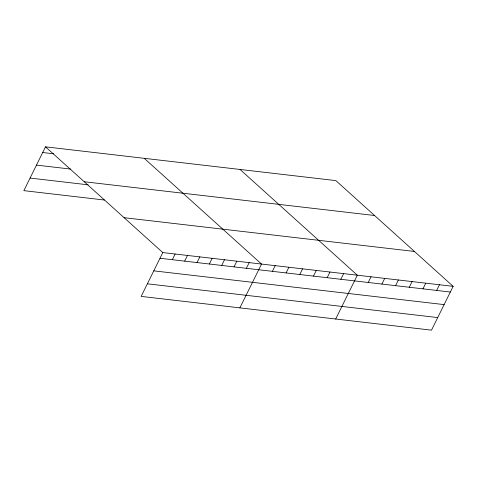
<?xml version="1.0" encoding="UTF-8"?>
<svg xmlns="http://www.w3.org/2000/svg" width="477" height="477" viewBox="0 0 477 477"><rect width="100%" height="100%" fill="white"/><g stroke="black" fill="none" stroke-linecap="round" stroke-linejoin="round"><path stroke-width="0.72" d="M453.15 286.349L162.8 252.577L141.15 296.396L431.494 330.162L453.15 286.349L335.85 180.604L45.506 146.838L23.85 190.651L104.421 200.024M172.334 259.697L175.142 254.014M184.677 261.134L187.485 255.451M197.013 262.571L199.821 256.888M209.355 264.002L212.164 258.319M221.692 265.439L224.5 259.756M234.034 266.876L236.842 261.193M246.37 268.307L249.179 262.624M239.865 307.874L261.521 264.061L144.221 158.322M272.403 271.335L275.211 265.653M286.087 272.927L288.895 267.245M299.777 274.519L302.585 268.837M313.461 276.111L316.275 270.429M327.15 277.703L329.959 272.021M340.84 279.295L343.649 273.613M335.683 319.018L357.333 275.205L240.038 169.466M368.214 282.479L371.023 276.797M381.904 284.071L384.712 278.389M395.588 285.663L398.396 279.981M409.278 287.255L412.086 281.573M422.968 288.847L425.776 283.165M436.652 290.439L439.46 284.757M42.697 152.521L53.585 153.791M36.479 165.108L70.59 169.073M84.214 181.737L374.558 215.503M30.069 178.07L88.138 184.826M124.092 217.685L414.441 251.451M159.992 258.266L450.342 292.031M153.773 270.847L444.123 304.612M147.369 283.809L437.713 317.575M45.506 146.838L162.8 252.577"/></g></svg>
